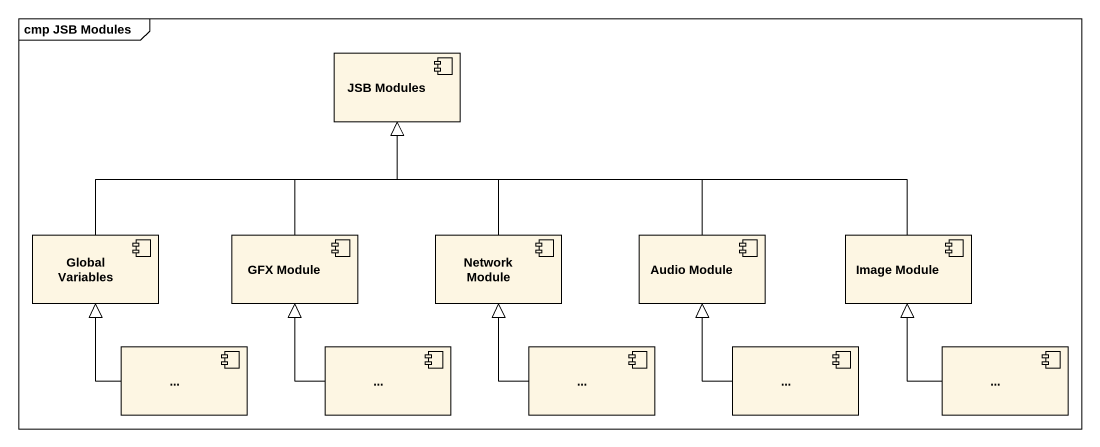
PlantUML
@startuml
mainframe cmp JSB Modules
component "JSB Modules" as JSB_Modules
component "Global Variables" as Global_Variables
component "GFX Module" as GFX_Module
component "Network Module" as Network_Module
component "Audio Module" as Audio_Module
component "Image Module" as Image_Module
component "..." as component1
component "..." as component2
component "..." as component3
component "..." as component4
component "..." as component5
Global_Variables -up-|> JSB_Modules
GFX_Module -up-|> JSB_Modules
Network_Module -up-|> JSB_Modules
Audio_Module -left-|> JSB_Modules
Image_Module -left-|> JSB_Modules
component1 -up-|> Global_Variables
component2 -up-|> GFX_Module
component3 -up-|> Network_Module
component4 -up-|> Audio_Module
component5 -up-|> Image_Module
@enduml
